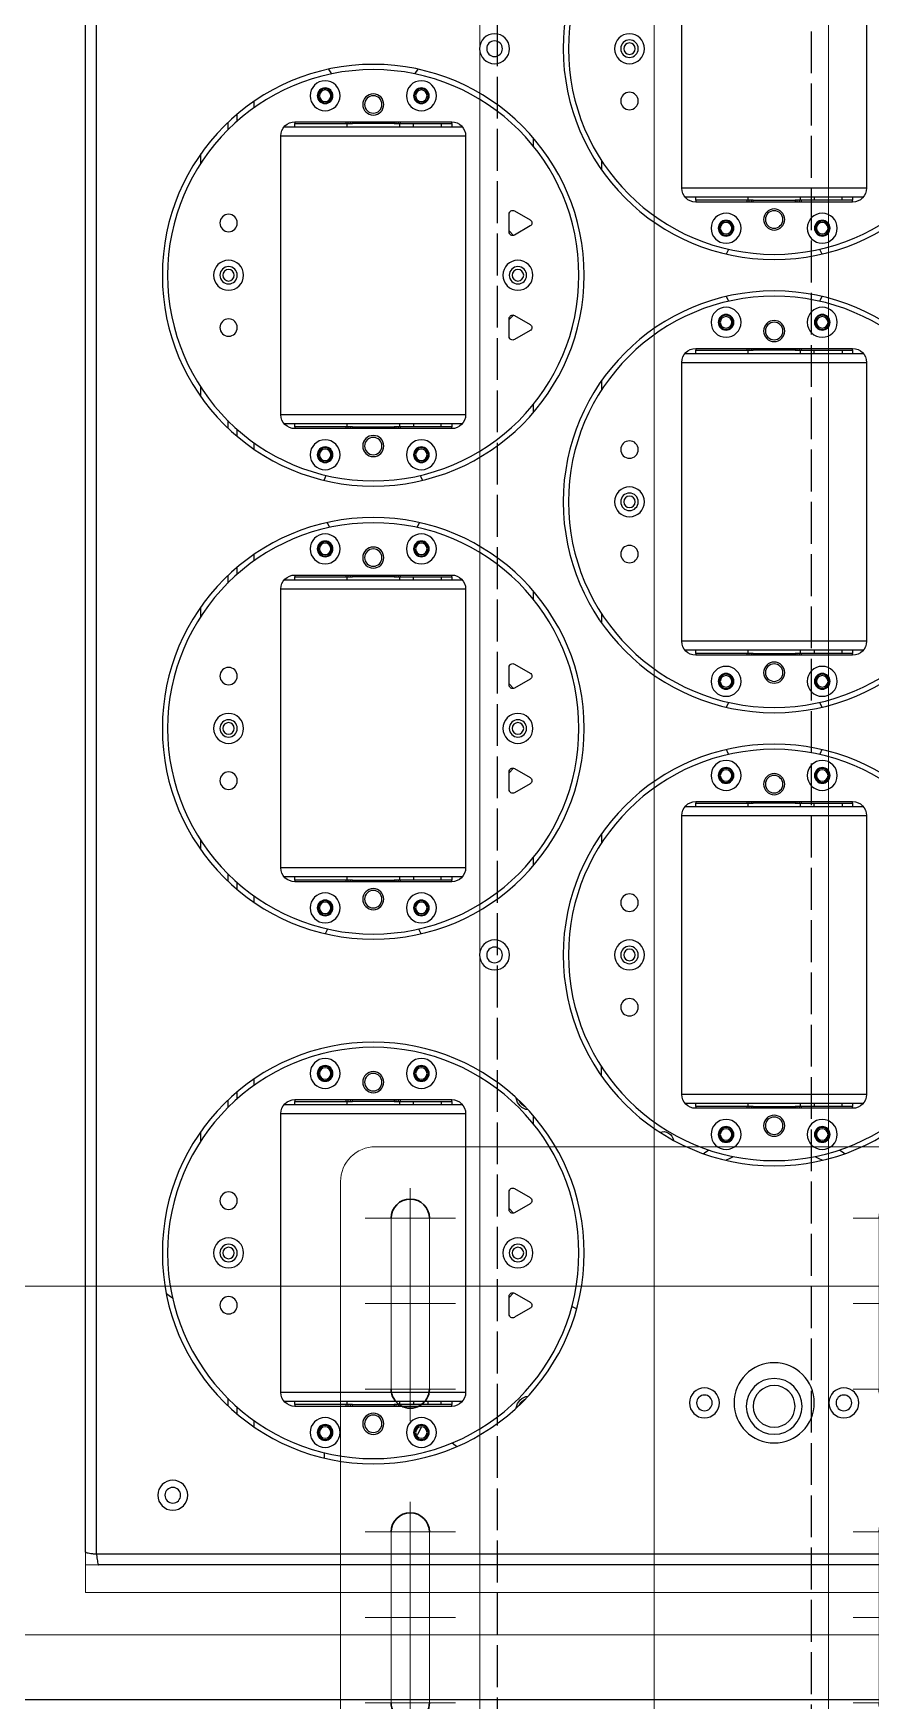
# Model space of a CAD drawing. Header units: millimetres. Extents: x 845401 to 948039, y 511594 to 550263.
# Drawn here: x 908290.1 to 908530.3, y 531272.8 to 531751.2 of the extents above; entities that cross this region are included whole.
import ezdxf

# ---------------------------------------------------------------- set-up
doc = ezdxf.new("R2010")
doc.units = ezdxf.units.MM
doc.linetypes.add('ACAD_ISO02W100', pattern=[15, 12, -3])
doc.linetypes.add('CENTER', pattern=[0])
doc.layers.add('00', color=7, linetype='Continuous')
doc.layers.add('虚线', color=4, linetype='ACAD_ISO02W100')
for name, color, linetype, lineweight in [('8101-0023040DXF_CONTINUOUS_LINE', 7, 'Continuous', 18), ('A-剖-0.10mm.......SECT-L01', 255, 'Continuous', 18), ('中心线', 1, 'CENTER', 9), ('粗实线', 7, 'Continuous', 30)]:
    doc.layers.add(name, color=color, linetype=linetype, lineweight=lineweight)

# ---------------------------------------------------------------- blocks, each defined once
blk = doc.blocks.new('G$C0940C817')
at = {"linetype": 'Continuous', "lineweight": 25}
blk.add_line((799.8, 2120), (1480.5, 2120), dxfattribs=at)
blk = doc.blocks.new('螺旋滑槽3')
at = {"rotation": 180}
blk.add_blockref('G$C0940C817', (1174887.04, 1943894.6, 0.25), dxfattribs=at)
blk = doc.blocks.new('1260包胶摆轮')
at = {"color": 7, "linetype": 'Continuous', "lineweight": 25}
for p, q in [((4843148.18, 879146.8), (4841955.59, 879146.8)), ((4841951.88, 879143.09), (4841951.88, 877890.51)), ((4843148.78, 879143.7), (4841954.98, 879143.7)), ((4841954.98, 879143.7), (4841954.98, 877889.9)), ((4842020.38, 879116.16), (4842020.38, 879114.61)), ((4841995.39, 879103.55), (4841995.39, 879101.57)), ((4842056.88, 879101.3), (4842011.88, 879101.3)), ((4842011.88, 879100.8), (4842011.88, 879101.3)), ((4842026.63, 879101.3), (4842026.63, 879100.8)), ((4842028.38, 879101.3), (4842028.38, 879100.8)), ((4842040.38, 879100.8), (4842040.38, 879101.3)), ((4842042.13, 879100.8), (4842042.13, 879101.3)), ((4842056.88, 879101.3), (4842056.88, 879100.8)), ((4842007.88, 879097.3), (4842007.88, 879017.3)), ((4842008.76, 879099.8), (4842060.01, 879099.8)), ((4842026.63, 879100.8), (4842011.88, 879100.8)), ((4842011.88, 879100.8), (4842011.88, 879099.8)), ((4842027.22, 879100.8), (4842026.63, 879100.8)), ((4842026.88, 879100.8), (4842026.88, 879099.8)), ((4842027.8, 879100.8), (4842027.22, 879100.8)), ((4842028.38, 879100.8), (4842027.8, 879100.8)), ((4842028.38, 879100.8), (4842040.38, 879100.8)), ((4842040.97, 879100.8), (4842040.38, 879100.8)), ((4842041.55, 879100.8), (4842040.97, 879100.8)), ((4842042.13, 879100.8), (4842041.55, 879100.8)), ((4842041.88, 879099.8), (4842041.88, 879100.8)), ((4842056.88, 879100.8), (4842042.13, 879100.8)), ((4842045.88, 879099.8), (4842045.88, 879100.8)), ((4842050.14, 879099.8), (4842049.9, 879100.8)), ((4842050.14, 879099.8), (4842049.9, 879100.8)), ((4842053.88, 879100.8), (4842053.88, 879099.8)), ((4842056.88, 879099.8), (4842056.88, 879100.8)), ((4842060.88, 879017.3), (4842060.88, 879097.3)), ((4842076.33, 879100.8), (4842076.43, 879100.8)), ((4842073.38, 879074.9), (4842073.38, 879069.7)), ((4842079.38, 879073.16), (4842074.88, 879075.76)), ((4842092.66, 879073.54), (4842092.57, 879073.21)), ((4842074.64, 879068.73), (4842073.38, 879070.04)), ((4842074.88, 879068.83), (4842079.38, 879071.43)), ((4842073.38, 879044.55), (4842074.64, 879045.86)), ((4842073.38, 879044.9), (4842073.38, 879039.7)), ((4842079.38, 879043.16), (4842074.88, 879045.76)), ((4842074.88, 879038.83), (4842079.38, 879041.43)), ((4841984.88, 879025.19), (4841984.88, 879022.51)), ((4842080.38, 879020.35), (4842080.38, 879018)), ((4842171.88, 879015.8), (4842126.88, 879015.8)), ((4842126.88, 879015.3), (4842126.88, 879015.8)), ((4842141.63, 879015.3), (4842126.88, 879015.3)), ((4842126.88, 879015.3), (4842126.88, 879014.3)), ((4842141.63, 879015.8), (4842141.63, 879015.3)), ((4842142.22, 879015.3), (4842141.63, 879015.3)), ((4842141.88, 879015.3), (4842141.88, 879014.3)), ((4842142.8, 879015.3), (4842142.22, 879015.3)), ((4842143.38, 879015.3), (4842142.8, 879015.3)), ((4842143.38, 879015.8), (4842143.38, 879015.3)), ((4842143.38, 879015.3), (4842155.38, 879015.3)), ((4842155.38, 879015.3), (4842155.38, 879015.8)), ((4842155.97, 879015.3), (4842155.38, 879015.3)), ((4842156.55, 879015.3), (4842155.97, 879015.3)), ((4842157.13, 879015.3), (4842156.55, 879015.3)), ((4842156.88, 879014.3), (4842156.88, 879015.3)), ((4842157.13, 879015.3), (4842157.13, 879015.8)), ((4842171.88, 879015.3), (4842157.13, 879015.3)), ((4842160.88, 879014.3), (4842160.88, 879015.3)), ((4842168.88, 879015.3), (4842168.88, 879014.3)), ((4842171.88, 879015.8), (4842171.88, 879015.3)), ((4842171.88, 879014.3), (4842171.88, 879015.3)), ((4841995.39, 879013.02), (4841995.39, 879011.04)), ((4842060.01, 879014.8), (4842008.76, 879014.8)), ((4842011.88, 879014.8), (4842011.88, 879013.8)), ((4842011.88, 879013.3), (4842011.88, 879013.8)), ((4842011.88, 879013.8), (4842026.63, 879013.8)), ((4842011.88, 879013.3), (4842056.88, 879013.3)), ((4842026.63, 879013.8), (4842026.63, 879013.3)), ((4842026.63, 879013.8), (4842027.22, 879013.8)), ((4842026.88, 879014.8), (4842026.88, 879013.8)), ((4842027.22, 879013.8), (4842027.8, 879013.8)), ((4842027.8, 879013.8), (4842028.38, 879013.8)), ((4842040.38, 879013.8), (4842028.38, 879013.8)), ((4842028.38, 879013.8), (4842028.38, 879013.3)), ((4842040.38, 879013.3), (4842040.38, 879013.8)), ((4842040.38, 879013.8), (4842040.97, 879013.8)), ((4842040.97, 879013.8), (4842041.55, 879013.8)), ((4842041.55, 879013.8), (4842042.13, 879013.8)), ((4842041.88, 879013.8), (4842041.88, 879014.8)), ((4842042.13, 879013.3), (4842042.13, 879013.8)), ((4842042.13, 879013.8), (4842056.88, 879013.8)), ((4842045.88, 879014.8), (4842045.88, 879013.8)), ((4842053.88, 879013.8), (4842053.88, 879014.8)), ((4842056.88, 879013.8), (4842056.88, 879014.8)), ((4842056.88, 879013.8), (4842056.88, 879013.3)), ((4842122.88, 879011.8), (4842122.88, 878931.8)), ((4842123.76, 879014.3), (4842175.01, 879014.3)), ((4842175.88, 878931.8), (4842175.88, 879011.8)), ((4842099.88, 879006.58), (4842099.88, 879003.9)), ((4841995.39, 878953.05), (4841995.39, 878951.07)), ((4842008.76, 878949.3), (4842060.01, 878949.3)), ((4842056.88, 878950.8), (4842011.88, 878950.8)), ((4842011.88, 878950.3), (4842011.88, 878950.8)), ((4842026.63, 878950.3), (4842011.88, 878950.3)), ((4842011.88, 878950.3), (4842011.88, 878949.3)), ((4842026.63, 878950.8), (4842026.63, 878950.3)), ((4842027.22, 878950.3), (4842026.63, 878950.3)), ((4842026.88, 878950.3), (4842026.88, 878949.3)), ((4842027.8, 878950.3), (4842027.22, 878950.3)), ((4842028.38, 878950.3), (4842027.8, 878950.3)), ((4842028.38, 878950.8), (4842028.38, 878950.3)), ((4842028.38, 878950.3), (4842040.38, 878950.3)), ((4842040.38, 878950.3), (4842040.38, 878950.8)), ((4842040.97, 878950.3), (4842040.38, 878950.3)), ((4842041.55, 878950.3), (4842040.97, 878950.3)), ((4842042.13, 878950.3), (4842041.55, 878950.3)), ((4842041.88, 878949.3), (4842041.88, 878950.3)), ((4842042.13, 878950.3), (4842042.13, 878950.8)), ((4842056.88, 878950.3), (4842042.13, 878950.3)), ((4842045.88, 878949.3), (4842045.88, 878950.3)), ((4842053.88, 878950.3), (4842053.88, 878949.3)), ((4842056.88, 878950.8), (4842056.88, 878950.3)), ((4842056.88, 878949.3), (4842056.88, 878950.3)), ((4842007.88, 878946.8), (4842007.88, 878866.8)), ((4842060.88, 878866.8), (4842060.88, 878946.8)), ((4842080.38, 878946.09), (4842080.38, 878943.74)), ((4841984.88, 878941.58), (4841984.88, 878938.9)), ((4842099.88, 878937.01), (4842099.88, 878939.69)), ((4842175.01, 878929.3), (4842123.76, 878929.3)), ((4842126.88, 878929.3), (4842126.88, 878928.3)), ((4842141.88, 878929.3), (4842141.88, 878928.3)), ((4842156.88, 878928.3), (4842156.88, 878929.3)), ((4842160.88, 878929.3), (4842160.88, 878928.3)), ((4842168.88, 878928.3), (4842168.88, 878929.3)), ((4842171.88, 878928.3), (4842171.88, 878929.3)), ((4842073.38, 878924.4), (4842073.38, 878919.2)), ((4842079.38, 878922.66), (4842074.88, 878925.26)), ((4842126.88, 878927.8), (4842126.88, 878928.3)), ((4842126.88, 878928.3), (4842141.63, 878928.3)), ((4842126.88, 878927.8), (4842171.88, 878927.8)), ((4842141.63, 878928.3), (4842141.63, 878927.8)), ((4842141.63, 878928.3), (4842142.22, 878928.3)), ((4842142.22, 878928.3), (4842142.8, 878928.3)), ((4842142.8, 878928.3), (4842143.38, 878928.3)), ((4842155.38, 878928.3), (4842143.38, 878928.3)), ((4842143.38, 878928.3), (4842143.38, 878927.8)), ((4842155.38, 878927.8), (4842155.38, 878928.3)), ((4842155.38, 878928.3), (4842155.97, 878928.3)), ((4842155.97, 878928.3), (4842156.55, 878928.3)), ((4842156.55, 878928.3), (4842157.13, 878928.3)), ((4842157.13, 878927.8), (4842157.13, 878928.3)), ((4842157.13, 878928.3), (4842171.88, 878928.3)), ((4842171.88, 878928.3), (4842171.88, 878927.8)), ((4842074.64, 878918.23), (4842073.38, 878919.54)), ((4842074.88, 878918.33), (4842079.38, 878920.93)), ((4842073.38, 878894.05), (4842074.64, 878895.36)), ((4842073.38, 878894.4), (4842073.38, 878889.2)), ((4842079.38, 878892.66), (4842074.88, 878895.26)), ((4842074.88, 878888.33), (4842079.38, 878890.93)), ((4842171.88, 878885.8), (4842126.88, 878885.8)), ((4842126.88, 878885.3), (4842126.88, 878885.8)), ((4842141.63, 878885.8), (4842141.63, 878885.3)), ((4842143.38, 878885.8), (4842143.38, 878885.3)), ((4842155.38, 878885.3), (4842155.38, 878885.8)), ((4842157.13, 878885.3), (4842157.13, 878885.8)), ((4842171.88, 878885.8), (4842171.88, 878885.3)), ((4842122.88, 878881.8), (4842122.88, 878801.8)), ((4842123.76, 878884.3), (4842175.01, 878884.3)), ((4842141.63, 878885.3), (4842126.88, 878885.3)), ((4842126.88, 878885.3), (4842126.88, 878884.3)), ((4842142.22, 878885.3), (4842141.63, 878885.3)), ((4842141.88, 878885.3), (4842141.88, 878884.3)), ((4842142.8, 878885.3), (4842142.22, 878885.3)), ((4842143.38, 878885.3), (4842142.8, 878885.3)), ((4842143.38, 878885.3), (4842155.38, 878885.3)), ((4842155.97, 878885.3), (4842155.38, 878885.3)), ((4842156.55, 878885.3), (4842155.97, 878885.3)), ((4842157.13, 878885.3), (4842156.55, 878885.3)), ((4842156.88, 878884.3), (4842156.88, 878885.3)), ((4842171.88, 878885.3), (4842157.13, 878885.3)), ((4842160.88, 878884.3), (4842160.88, 878885.3)), ((4842168.88, 878885.3), (4842168.88, 878884.3)), ((4842171.88, 878884.3), (4842171.88, 878885.3)), ((4842175.88, 878801.8), (4842175.88, 878881.8)), ((4842099.88, 878873.9), (4842099.88, 878876.58)), ((4841984.88, 878874.69), (4841984.88, 878872.01)), ((4842080.38, 878869.85), (4842080.38, 878867.5)), ((4841995.39, 878862.52), (4841995.39, 878860.54)), ((4842060.01, 878864.3), (4842008.76, 878864.3)), ((4842011.88, 878864.3), (4842011.88, 878863.3)), ((4842011.88, 878862.8), (4842011.88, 878863.3)), ((4842011.88, 878863.3), (4842026.63, 878863.3)), ((4842011.88, 878862.8), (4842056.88, 878862.8)), ((4842026.63, 878863.3), (4842026.63, 878862.8)), ((4842026.63, 878863.3), (4842027.22, 878863.3)), ((4842026.88, 878864.3), (4842026.88, 878863.3)), ((4842027.22, 878863.3), (4842027.8, 878863.3)), ((4842027.8, 878863.3), (4842028.38, 878863.3)), ((4842040.38, 878863.3), (4842028.38, 878863.3)), ((4842028.38, 878863.3), (4842028.38, 878862.8)), ((4842040.38, 878862.8), (4842040.38, 878863.3)), ((4842040.38, 878863.3), (4842040.97, 878863.3)), ((4842040.97, 878863.3), (4842041.55, 878863.3)), ((4842041.55, 878863.3), (4842042.13, 878863.3)), ((4842041.88, 878863.3), (4842041.88, 878864.3)), ((4842042.13, 878863.3), (4842056.88, 878863.3)), ((4842042.13, 878862.8), (4842042.13, 878863.3)), ((4842045.88, 878864.3), (4842045.88, 878863.3)), ((4842053.88, 878863.3), (4842053.88, 878864.3)), ((4842056.88, 878863.3), (4842056.88, 878864.3)), ((4842056.88, 878863.3), (4842056.88, 878862.8)), ((4841995.39, 878823.05), (4841995.39, 878821.07)), ((4842008.76, 878819.3), (4842060.01, 878819.3)), ((4842056.88, 878820.8), (4842011.88, 878820.8)), ((4842011.88, 878820.3), (4842011.88, 878820.8)), ((4842026.63, 878820.3), (4842011.88, 878820.3)), ((4842011.88, 878820.3), (4842011.88, 878819.3)), ((4842026.63, 878820.8), (4842026.63, 878820.3)), ((4842027.22, 878820.3), (4842026.63, 878820.3)), ((4842026.88, 878820.3), (4842026.88, 878819.3)), ((4842027.8, 878820.3), (4842027.22, 878820.3)), ((4842028.38, 878820.3), (4842027.8, 878820.3)), ((4842028.38, 878820.8), (4842028.38, 878820.3)), ((4842028.38, 878820.3), (4842040.38, 878820.3)), ((4842040.38, 878820.3), (4842040.38, 878820.8)), ((4842040.97, 878820.3), (4842040.38, 878820.3)), ((4842041.55, 878820.3), (4842040.97, 878820.3)), ((4842042.13, 878820.3), (4842041.55, 878820.3)), ((4842041.88, 878819.3), (4842041.88, 878820.3)), ((4842042.13, 878820.3), (4842042.13, 878820.8)), ((4842056.88, 878820.3), (4842042.13, 878820.3)), ((4842045.88, 878819.3), (4842045.88, 878820.3)), ((4842053.88, 878820.3), (4842053.88, 878819.3)), ((4842056.88, 878820.8), (4842056.88, 878820.3)), ((4842056.88, 878819.3), (4842056.88, 878820.3)), ((4842007.88, 878816.8), (4842007.88, 878736.8)), ((4842060.88, 878736.8), (4842060.88, 878816.8)), ((4842080.38, 878816.09), (4842080.38, 878813.74)), ((4841984.88, 878811.58), (4841984.88, 878808.9)), ((4842099.88, 878807.01), (4842099.88, 878809.69)), ((4842079.38, 878792.66), (4842074.88, 878795.26)), ((4842175.01, 878799.3), (4842123.76, 878799.3)), ((4842126.88, 878799.3), (4842126.88, 878798.3)), ((4842126.88, 878797.8), (4842126.88, 878798.3)), ((4842126.88, 878798.3), (4842141.63, 878798.3)), ((4842126.88, 878797.8), (4842171.88, 878797.8)), ((4842141.63, 878798.3), (4842141.63, 878797.8)), ((4842141.63, 878798.3), (4842142.22, 878798.3)), ((4842141.88, 878799.3), (4842141.88, 878798.3)), ((4842142.22, 878798.3), (4842142.8, 878798.3)), ((4842142.8, 878798.3), (4842143.38, 878798.3)), ((4842155.38, 878798.3), (4842143.38, 878798.3)), ((4842143.38, 878798.3), (4842143.38, 878797.8)), ((4842155.38, 878797.8), (4842155.38, 878798.3)), ((4842155.38, 878798.3), (4842155.97, 878798.3)), ((4842155.97, 878798.3), (4842156.55, 878798.3)), ((4842156.55, 878798.3), (4842157.13, 878798.3)), ((4842156.88, 878798.3), (4842156.88, 878799.3)), ((4842157.13, 878798.3), (4842171.88, 878798.3)), ((4842157.13, 878797.8), (4842157.13, 878798.3)), ((4842160.88, 878799.3), (4842160.88, 878798.3)), ((4842168.88, 878798.3), (4842168.88, 878799.3)), ((4842171.88, 878798.3), (4842171.88, 878799.3)), ((4842171.88, 878798.3), (4842171.88, 878797.8)), ((4842073.38, 878794.4), (4842073.38, 878789.2)), ((4842074.88, 878788.33), (4842079.38, 878790.93)), ((4842074.64, 878788.23), (4842073.38, 878789.54)), ((4842073.38, 878764.05), (4842074.64, 878765.36)), ((4842073.38, 878764.4), (4842073.38, 878759.2)), ((4842079.38, 878762.66), (4842074.88, 878765.26)), ((4842074.88, 878758.33), (4842079.38, 878760.93)), ((4842123.76, 878754.3), (4842175.01, 878754.3)), ((4842171.88, 878755.8), (4842126.88, 878755.8)), ((4842126.88, 878755.3), (4842126.88, 878755.8)), ((4842141.63, 878755.3), (4842126.88, 878755.3)), ((4842126.88, 878755.3), (4842126.88, 878754.3)), ((4842141.63, 878755.8), (4842141.63, 878755.3)), ((4842142.22, 878755.3), (4842141.63, 878755.3)), ((4842141.88, 878755.3), (4842141.88, 878754.3)), ((4842142.8, 878755.3), (4842142.22, 878755.3)), ((4842143.38, 878755.3), (4842142.8, 878755.3)), ((4842143.38, 878755.8), (4842143.38, 878755.3)), ((4842143.38, 878755.3), (4842155.38, 878755.3)), ((4842155.38, 878755.3), (4842155.38, 878755.8)), ((4842155.97, 878755.3), (4842155.38, 878755.3)), ((4842156.55, 878755.3), (4842155.97, 878755.3)), ((4842157.13, 878755.3), (4842156.55, 878755.3)), ((4842156.88, 878754.3), (4842156.88, 878755.3)), ((4842157.13, 878755.3), (4842157.13, 878755.8)), ((4842171.88, 878755.3), (4842157.13, 878755.3)), ((4842160.88, 878754.3), (4842160.88, 878755.3)), ((4842168.88, 878755.3), (4842168.88, 878754.3)), ((4842171.88, 878755.8), (4842171.88, 878755.3)), ((4842171.88, 878754.3), (4842171.88, 878755.3)), ((4842122.88, 878751.8), (4842122.88, 878671.8)), ((4842175.88, 878671.8), (4842175.88, 878751.8)), ((4841984.88, 878744.69), (4841984.88, 878742.01)), ((4842099.88, 878743.9), (4842099.88, 878746.58)), ((4842080.38, 878739.85), (4842080.38, 878737.5)), ((4842060.01, 878734.3), (4842008.76, 878734.3)), ((4842011.88, 878734.3), (4842011.88, 878733.3)), ((4842011.88, 878733.3), (4842026.63, 878733.3)), ((4842011.88, 878732.8), (4842011.88, 878733.3)), ((4842011.88, 878732.8), (4842056.88, 878732.8)), ((4842026.63, 878733.3), (4842026.63, 878732.8)), ((4842026.63, 878733.3), (4842027.22, 878733.3)), ((4842026.88, 878734.3), (4842026.88, 878733.3)), ((4842027.22, 878733.3), (4842027.8, 878733.3)), ((4842027.8, 878733.3), (4842028.38, 878733.3)), ((4842040.38, 878733.3), (4842028.38, 878733.3)), ((4842028.38, 878733.3), (4842028.38, 878732.8)), ((4842040.38, 878732.8), (4842040.38, 878733.3)), ((4842040.38, 878733.3), (4842040.97, 878733.3)), ((4842040.97, 878733.3), (4842041.55, 878733.3)), ((4842041.55, 878733.3), (4842042.13, 878733.3)), ((4842041.88, 878733.3), (4842041.88, 878734.3)), ((4842042.13, 878733.3), (4842056.88, 878733.3)), ((4842042.13, 878732.8), (4842042.13, 878733.3)), ((4842045.88, 878734.3), (4842045.88, 878733.3)), ((4842053.88, 878733.3), (4842053.88, 878734.3)), ((4842056.88, 878733.3), (4842056.88, 878734.3)), ((4842056.88, 878733.3), (4842056.88, 878732.8)), ((4841995.39, 878732.52), (4841995.39, 878730.54))]:
    blk.add_line(p, q, dxfattribs=at)
at = {"color": 8, "linetype": 'Continuous', "lineweight": 25}
for p, q in [((4842000.12, 879105.33), (4842000.12, 879107.16)), ((4841992.65, 879099), (4841992.65, 879101.1)), ((4842027.22, 879101.3), (4842027.22, 879100.8)), ((4842027.8, 879100.8), (4842027.8, 879101.3)), ((4842040.97, 879101.3), (4842040.97, 879100.8)), ((4842041.55, 879100.8), (4842041.55, 879101.3)), ((4842060.88, 879097.3), (4842007.88, 879097.3)), ((4841992.65, 879013.5), (4841992.65, 879015.59)), ((4842007.88, 879017.3), (4842060.88, 879017.3)), ((4842142.22, 879015.8), (4842142.22, 879015.3)), ((4842142.8, 879015.3), (4842142.8, 879015.8)), ((4842155.97, 879015.8), (4842155.97, 879015.3)), ((4842156.55, 879015.3), (4842156.55, 879015.8)), ((4842027.22, 879013.8), (4842027.22, 879013.3)), ((4842027.8, 879013.3), (4842027.8, 879013.8)), ((4842040.97, 879013.8), (4842040.97, 879013.3)), ((4842041.55, 879013.3), (4842041.55, 879013.8)), ((4842175.88, 879011.8), (4842122.88, 879011.8)), ((4842000.12, 879007.43), (4842000.12, 879009.26)), ((4842000.12, 878954.83), (4842000.12, 878956.66)), ((4841992.65, 878948.5), (4841992.65, 878950.6)), ((4842027.22, 878950.8), (4842027.22, 878950.3)), ((4842027.8, 878950.3), (4842027.8, 878950.8)), ((4842040.97, 878950.8), (4842040.97, 878950.3)), ((4842041.55, 878950.3), (4842041.55, 878950.8)), ((4842060.88, 878946.8), (4842007.88, 878946.8)), ((4842122.88, 878931.8), (4842175.88, 878931.8)), ((4842142.22, 878928.3), (4842142.22, 878927.8)), ((4842142.8, 878927.8), (4842142.8, 878928.3)), ((4842155.97, 878928.3), (4842155.97, 878927.8)), ((4842156.55, 878927.8), (4842156.55, 878928.3)), ((4842142.22, 878885.8), (4842142.22, 878885.3)), ((4842142.8, 878885.3), (4842142.8, 878885.8)), ((4842155.97, 878885.8), (4842155.97, 878885.3)), ((4842156.55, 878885.3), (4842156.55, 878885.8)), ((4842175.88, 878881.8), (4842122.88, 878881.8)), ((4842007.88, 878866.8), (4842060.88, 878866.8)), ((4841992.65, 878863), (4841992.65, 878865.09)), ((4842027.22, 878863.3), (4842027.22, 878862.8)), ((4842027.8, 878862.8), (4842027.8, 878863.3)), ((4842040.97, 878863.3), (4842040.97, 878862.8)), ((4842041.55, 878862.8), (4842041.55, 878863.3)), ((4842000.12, 878856.93), (4842000.12, 878858.76)), ((4842000.12, 878824.83), (4842000.12, 878826.66)), ((4841992.65, 878818.5), (4841992.65, 878820.6)), ((4842027.22, 878820.8), (4842027.22, 878820.3)), ((4842027.8, 878820.3), (4842027.8, 878820.8)), ((4842040.97, 878820.8), (4842040.97, 878820.3)), ((4842041.55, 878820.3), (4842041.55, 878820.8)), ((4842060.88, 878816.8), (4842007.88, 878816.8)), ((4842122.88, 878801.8), (4842175.88, 878801.8)), ((4842142.22, 878798.3), (4842142.22, 878797.8)), ((4842142.8, 878797.8), (4842142.8, 878798.3)), ((4842155.97, 878798.3), (4842155.97, 878797.8)), ((4842156.55, 878797.8), (4842156.55, 878798.3)), ((4842142.22, 878755.8), (4842142.22, 878755.3)), ((4842142.8, 878755.3), (4842142.8, 878755.8)), ((4842155.97, 878755.8), (4842155.97, 878755.3)), ((4842156.55, 878755.3), (4842156.55, 878755.8)), ((4842175.88, 878751.8), (4842122.88, 878751.8)), ((4841992.65, 878733), (4841992.65, 878735.09)), ((4842007.88, 878736.8), (4842060.88, 878736.8)), ((4842027.22, 878733.3), (4842027.22, 878732.8)), ((4842027.8, 878732.8), (4842027.8, 878733.3)), ((4842040.97, 878733.3), (4842040.97, 878732.8)), ((4842041.55, 878732.8), (4842041.55, 878733.3)), ((4842000.12, 878726.93), (4842000.12, 878728.76))]:
    blk.add_line(p, q, dxfattribs=at)
at = {"color": 7, "linetype": 'Continuous', "lineweight": 25, "flags": 128}
for points in [[(4842057.04, 879111.78), (4842057.89, 879112.43), (4842058.43, 879112.82)], [(4842048.2, 879107.15), (4842047.06, 879109.33), (4842046.81, 879109.71)], [(4842048.2, 879107.15), (4842047.06, 879109.33), (4842046.81, 879109.71)], [(4842092.73, 879073.28), (4842092.08, 879072.99), (4842091.35, 879072.64)], [(4841976.84, 879070.31), (4841976.18, 879069.87), (4841975.03, 879069.03)], [(4842135.53, 879030.69), (4842136.79, 879030.07), (4842137.76, 879029.64)], [(4842161.01, 879029.64), (4842161.98, 879030.07), (4842163.24, 879030.69)], [(4842129.08, 879028.79), (4842129.39, 879028.57), (4842130.64, 879027.74)], [(4842168.13, 879027.74), (4842169.38, 879028.57), (4842169.69, 879028.79)], [(4842020.67, 878965.72), (4842020.7, 878965.66), (4842021.37, 878964.34)], [(4842047.4, 878964.34), (4842048.07, 878965.66), (4842048.1, 878965.72)], [(4842136.37, 878914.25), (4842136.21, 878913.96), (4842135.67, 878912.87)], [(4842163.1, 878912.87), (4842162.56, 878913.96), (4842162.4, 878914.25)], [(4842135.67, 878900.72), (4842135.7, 878900.66), (4842136.37, 878899.34)], [(4842162.4, 878899.34), (4842163.07, 878900.66), (4842163.1, 878900.72)], [(4842021.91, 878849.13), (4842021.21, 878847.96), (4842021.1, 878847.77)], [(4842047.66, 878847.77), (4842047.56, 878847.96), (4842046.86, 878849.13)], [(4842020.3, 878835.64), (4842020.7, 878834.66), (4842020.9, 878834.24)], [(4842047.87, 878834.24), (4842048.07, 878834.66), (4842048.47, 878835.64)], [(4842136.37, 878784.25), (4842136.21, 878783.96), (4842135.67, 878782.87)], [(4842163.1, 878782.87), (4842162.56, 878783.96), (4842162.4, 878784.25)], [(4842135.67, 878770.72), (4842135.7, 878770.66), (4842136.37, 878769.34)], [(4842162.4, 878769.34), (4842163.07, 878770.66), (4842163.1, 878770.72)], [(4842022.54, 878719), (4842022.45, 878718.89), (4842021.61, 878717.66)], [(4842047.16, 878717.66), (4842046.31, 878718.89), (4842046.23, 878719)]]:
    blk.add_lwpolyline(points, dxfattribs=at)
at = {"color": 7, "linetype": 'Continuous', "lineweight": 25}
for centre, radius in [((4841976.88, 879126.8), 4.3), ((4841976.88, 879126.8), 2.25), ((4842034.38, 879057.3), 60.5), ((4842034.38, 879057.3), 59), ((4842020.58, 879108.8), 4.3), ((4842020.58, 879108.8), 2.25), ((4842020.58, 879108.8), 2.03), ((4842048.18, 879108.8), 4.3), ((4842048.18, 879108.8), 2.25), ((4842048.18, 879108.8), 2.03), ((4842149.38, 879100.3), 11.5), ((4842020.58, 879108.8), 1.65), ((4842034.38, 879106.3), 3.03), ((4842034.38, 879106.3), 2.5), ((4842048.18, 879108.8), 1.65), ((4842149.38, 879101.3), 8), ((4842149.38, 879101.3), 6), ((4842129.38, 879100.3), 4.3), ((4842129.38, 879100.3), 2.25), ((4842169.38, 879100.3), 4.3), ((4842169.38, 879100.3), 2.25), ((4841992.88, 879072.3), 2.5), ((4841992.88, 879057.3), 4.3), ((4841992.88, 879057.3), 2.5), ((4841992.88, 879057.3), 1.65), ((4842075.88, 879057.3), 4.3), ((4842075.88, 879057.3), 2.5), ((4842075.88, 879057.3), 1.65), ((4841992.88, 879042.3), 2.5), ((4842149.38, 878971.8), 60.5), ((4842149.38, 878971.8), 59), ((4842135.58, 879023.3), 4.3), ((4842135.58, 879023.3), 2.25), ((4842135.58, 879023.3), 2.03), ((4842135.58, 879023.3), 1.65), ((4842163.18, 879023.3), 4.3), ((4842163.18, 879023.3), 2.25), ((4842163.18, 879023.3), 2.03), ((4842163.18, 879023.3), 1.65), ((4842149.38, 879020.8), 3.03), ((4842149.38, 879020.8), 2.5), ((4842034.38, 879008.3), 3.02), ((4842034.38, 879008.3), 2.5), ((4842020.58, 879005.8), 4.3), ((4842020.58, 879005.8), 2.25), ((4842020.58, 879005.8), 2.02), ((4842020.58, 879005.8), 1.65), ((4842048.18, 879005.8), 4.3), ((4842048.18, 879005.8), 2.25), ((4842048.18, 879005.8), 2.02), ((4842048.18, 879005.8), 1.65), ((4842107.88, 878986.8), 2.5), ((4842069.17, 878971.8), 4.3), ((4842069.17, 878971.8), 2.25), ((4842107.88, 878971.8), 4.3), ((4842107.88, 878971.8), 2.5), ((4842107.88, 878971.8), 1.65), ((4842034.38, 878906.8), 60.5), ((4842034.38, 878906.8), 59), ((4842020.58, 878958.3), 4.3), ((4842048.18, 878958.3), 4.3), ((4842020.58, 878958.3), 2.25), ((4842020.58, 878958.3), 2.03), ((4842020.58, 878958.3), 1.65), ((4842034.38, 878955.8), 3.02), ((4842034.38, 878955.8), 2.5), ((4842048.18, 878958.3), 2.25), ((4842048.18, 878958.3), 2.03), ((4842048.18, 878958.3), 1.65), ((4842107.88, 878956.8), 2.5), ((4841992.88, 878921.8), 2.5), ((4842135.58, 878920.3), 4.3), ((4842149.38, 878922.8), 3.03), ((4842149.38, 878922.8), 2.5), ((4842163.18, 878920.3), 4.3), ((4842135.58, 878920.3), 2.25), ((4842135.58, 878920.3), 2.03), ((4842135.58, 878920.3), 1.65), ((4842163.18, 878920.3), 2.25), ((4842163.18, 878920.3), 2.03), ((4842163.18, 878920.3), 1.65), ((4841992.88, 878906.8), 4.3), ((4842075.88, 878906.8), 4.3), ((4841992.88, 878906.8), 2.5), ((4841992.88, 878906.8), 1.65), ((4842075.88, 878906.8), 2.5), ((4842075.88, 878906.8), 1.65), ((4842149.38, 878841.8), 60.5), ((4842149.38, 878841.8), 59), ((4842135.58, 878893.3), 4.3), ((4842135.58, 878893.3), 2.25), ((4842163.18, 878893.3), 4.3), ((4842163.18, 878893.3), 2.25), ((4841992.88, 878891.8), 2.5), ((4842135.58, 878893.3), 2.02), ((4842135.58, 878893.3), 1.65), ((4842149.38, 878890.8), 3.03), ((4842149.38, 878890.8), 2.5), ((4842163.18, 878893.3), 2.02), ((4842163.18, 878893.3), 1.65), ((4842020.58, 878855.3), 4.3), ((4842020.58, 878855.3), 2.25), ((4842020.58, 878855.3), 2.02), ((4842034.38, 878857.8), 3.03), ((4842034.38, 878857.8), 2.5), ((4842048.18, 878855.3), 4.3), ((4842048.18, 878855.3), 2.25), ((4842048.18, 878855.3), 2.02), ((4842107.88, 878856.8), 2.5), ((4842020.58, 878855.3), 1.65), ((4842048.18, 878855.3), 1.65), ((4842107.88, 878841.8), 4.3), ((4842107.88, 878841.8), 2.5), ((4842107.88, 878841.8), 1.65), ((4842034.38, 878776.8), 60.5), ((4842034.38, 878776.8), 59), ((4842020.58, 878828.3), 4.3), ((4842020.58, 878828.3), 2.25), ((4842020.58, 878828.3), 2.03), ((4842020.58, 878828.3), 1.65), ((4842034.38, 878825.8), 3.03), ((4842048.18, 878828.3), 4.3), ((4842048.18, 878828.3), 2.25), ((4842048.18, 878828.3), 2.03), ((4842048.18, 878828.3), 1.65), ((4842107.88, 878826.8), 2.5), ((4842034.38, 878825.8), 2.5), ((4842149.38, 878792.8), 3.03), ((4842149.38, 878792.8), 2.5), ((4841992.88, 878791.8), 2.5), ((4842135.58, 878790.3), 4.3), ((4842135.58, 878790.3), 2.25), ((4842135.58, 878790.3), 2.03), ((4842135.58, 878790.3), 1.65), ((4842163.18, 878790.3), 4.3), ((4842163.18, 878790.3), 2.25), ((4842163.18, 878790.3), 2.03), ((4842163.18, 878790.3), 1.65), ((4841992.88, 878776.8), 4.3), ((4842075.88, 878776.8), 4.3), ((4841992.88, 878776.8), 2.5), ((4841992.88, 878776.8), 1.65), ((4842075.88, 878776.8), 2.5), ((4842075.88, 878776.8), 1.65), ((4842149.38, 878711.8), 60.5), ((4842149.38, 878711.8), 59), ((4842135.58, 878763.3), 4.3), ((4842163.18, 878763.3), 4.3), ((4841992.88, 878761.8), 2.5), ((4842135.58, 878763.3), 2.25), ((4842135.58, 878763.3), 2.02), ((4842135.58, 878763.3), 1.65), ((4842149.38, 878760.8), 3.03), ((4842149.38, 878760.8), 2.5), ((4842163.18, 878763.3), 2.25), ((4842163.18, 878763.3), 2.02), ((4842163.18, 878763.3), 1.65), ((4842020.58, 878725.3), 4.3), ((4842034.38, 878727.8), 3.03), ((4842034.38, 878727.8), 2.5), ((4842048.18, 878725.3), 4.3), ((4842107.88, 878726.8), 2.5), ((4842020.58, 878725.3), 2.25), ((4842020.58, 878725.3), 2.02), ((4842020.58, 878725.3), 1.65), ((4842048.18, 878725.3), 2.25), ((4842048.18, 878725.3), 2.02), ((4842048.18, 878725.3), 1.65), ((4842069.17, 878711.8), 4.3), ((4842069.17, 878711.8), 2.25), ((4842107.88, 878711.8), 4.3), ((4842107.88, 878711.8), 2.5), ((4842107.88, 878711.8), 1.65)]:
    blk.add_circle(centre, radius, dxfattribs=at)
for centre, radius, start, end in [((4842011.88, 879097.3), 4, 90, 180), ((4842056.88, 879097.3), 4, 0, 90), ((4842079.38, 879102.3), 4, 187.8446, 262.1551), ((4842079.38, 879102.3), 3.4, 203.0313, 246.9684), ((4842074.38, 879074.9), 1, 60, 180), ((4842078.88, 879072.3), 1, 300, 60), ((4842074.38, 879069.7), 1, 180, 300), ((4842074.38, 879044.9), 1, 60, 180), ((4842074.38, 879039.7), 1, 180, 300), ((4842078.88, 879042.3), 1, 300, 60), ((4842117.56, 879025.48), 3, 251.0851, 350.2306), ((4842011.88, 879017.3), 4, 180, 270), ((4842056.88, 879017.3), 4, 270, 0), ((4842079.38, 879012.3), 4, 97.8449, 172.1554), ((4842079.38, 879012.3), 3.4, 113.0316, 156.9687), ((4842126.88, 879011.8), 4, 90, 180), ((4842171.88, 879011.8), 4, 0, 90), ((4842011.88, 878946.8), 4, 90, 180), ((4842056.88, 878946.8), 4, 0, 90), ((4842126.88, 878931.8), 4, 180, 270), ((4842171.88, 878931.8), 4, 270, 0), ((4842074.38, 878924.4), 1, 60, 180), ((4842078.88, 878921.8), 1, 300, 60), ((4842074.38, 878919.2), 1, 180, 300), ((4842074.38, 878894.4), 1, 60, 180), ((4842078.88, 878891.8), 1, 300, 60), ((4842074.38, 878889.2), 1, 180, 300), ((4842126.88, 878881.8), 4, 90, 180), ((4842171.88, 878881.8), 4, 0, 90), ((4842011.88, 878866.8), 4, 180, 270), ((4842056.88, 878866.8), 4, 270, 0), ((4842011.88, 878816.8), 4, 90, 180), ((4842056.88, 878816.8), 4, 0, 90), ((4842126.88, 878801.8), 4, 180, 270), ((4842171.88, 878801.8), 4, 270, 0), ((4842074.38, 878794.4), 1, 60, 180), ((4842078.88, 878791.8), 1, 300, 60), ((4842074.38, 878789.2), 1, 180, 300), ((4842074.38, 878764.4), 1, 60, 180), ((4842078.88, 878761.8), 1, 300, 60), ((4842074.38, 878759.2), 1, 180, 300), ((4842126.88, 878751.8), 4, 90, 180), ((4842171.88, 878751.8), 4, 0, 90), ((4842011.88, 878736.8), 4, 180, 270), ((4842056.88, 878736.8), 4, 270, 0)]:
    blk.add_arc(centre, radius, start, end, dxfattribs=at)
for points, knots in [([(4841954.98, 879143.7), (4841955.03, 879144.05), (4841955.11, 879144.75), (4841955.25, 879145.69), (4841955.38, 879146.39), (4841955.49, 879146.75), (4841955.56, 879146.78), (4841955.59, 879146.8)], [0, 0, 0, 0, 0.216378, 0.432755, 0.64912, 0.865484, 1, 1, 1, 1]), ([(4841951.88, 879143.09), (4841951.92, 879143.13), (4841951.99, 879143.22), (4841952.53, 879143.35), (4841953.33, 879143.49), (4841954.2, 879143.6), (4841954.77, 879143.67), (4841954.98, 879143.7)], [0, 0, 0, 0, 0.2163777, 0.4327554, 0.6491198, 0.8654841, 1, 1, 1, 1])]:
    blk.add_open_spline(points, degree=3, knots=knots, dxfattribs=at)
blk = doc.blocks.new('小盘摆轮加过渡板')
at = {"layer": 'A-剖-0.10mm.......SECT-L01', "color": 4}
for points in [[(735451.26, 342660.57), (734251.26, 342660.57), (734251.26, 341382.62), (735451.26, 341382.62)], [(735451.26, 342650.57), (734251.26, 342650.57), (734251.26, 341390.57), (735451.26, 341390.57)]]:
    blk.add_lwpolyline(points, close=True, dxfattribs=at)
at = {"layer": 'A-剖-0.10mm.......SECT-L01', "color": 1, "xscale": -1, "rotation": 180}
blk.add_blockref('1260包胶摆轮', (-4107700.62, 1220537.36), dxfattribs=at)
blk = doc.blocks.new('C线')
blk.add_blockref('小盘摆轮加过渡板', (255923.7, 128759, -3.59))
at = {"layer": '8101-0023040DXF_CONTINUOUS_LINE', "color": 2, "xscale": -1, "rotation": 180}
blk.add_blockref('螺旋滑槽3', (-183421.93, 2411885.48, -0.25), dxfattribs=at)
blk = doc.blocks.new('G$C0CC04805')
for p, q in [((48.15, 18.45), (-0.85, 18.45)), ((48.15, 7.45), (-0.85, 7.45))]:
    blk.add_line(p, q)
at = {"layer": '中心线'}
for p, q in [((-0.85, 25.91), (-0.85, 0)), ((23.65, 25.91), (23.65, 0)), ((48.15, 25.91), (48.15, 0)), ((57.35, 12.95), (-9.5, 12.95))]:
    blk.add_line(p, q, dxfattribs=at)
at = {"layer": '粗实线'}
for centre, start, end in [((-0.85, 12.95), 90, 270), ((48.15, 12.95), 270, 90)]:
    blk.add_arc(centre, 5.5, start, end, dxfattribs=at)
blk = doc.blocks.new('G$C4B261617')
blk.add_lwpolyline([(165, -5), (5, -5, -0.414214), (-5, 5), (-5, 165, -0.414214), (5, 175), (165, 175, -0.414214), (175, 165), (175, 5, -0.414214)], format="xyb", close=True)
at = {"rotation": 90.00000000000001}
for p in [(27.95, 106.35), (27.95, 16.35)]:
    blk.add_blockref('G$C0CC04805', p, dxfattribs=at)
at = {"xscale": -1, "rotation": 270}
for p in [(142.05, 106.35), (142.05, 16.35)]:
    blk.add_blockref('G$C0CC04805', p, dxfattribs=at)
blk = doc.blocks.new('G$C42BA1229')
for p, q in [((0, 140), (1870, 140)), ((1870, 40), (0, 40))]:
    blk.add_line(p, q)
at = {"layer": '虚线'}
for p, q in [((0, 135), (1870, 135)), ((1870, 45), (0, 45))]:
    blk.add_line(p, q, dxfattribs=at)
at = {"color": 1, "xscale": -1, "rotation": 89.99999999999977}
blk.add_blockref('G$C4B261617', (420, 175), dxfattribs=at)
blk = doc.blocks.new('A$C43D91BAB')
at = {"layer": '中心线'}
blk.add_line((150.49, 10, 5486.14), (150.49, 1880, 5486.14), dxfattribs=at)
at = {"layer": 'A-剖-0.10mm.......SECT-L01', "rotation": 90}
blk.add_blockref('G$C42BA1229', (240.49, 10, 5486.14), dxfattribs=at)
blk = doc.blocks.new('BC线平台')
at = {"layer": 'A-剖-0.10mm.......SECT-L01', "color": 2, "elevation": 0.98}
blk.add_lwpolyline([(776874.46, 363350.44), (808174.13, 363350.44), (808174.13, 363250.44), (776874.46, 363250.44)], close=True, dxfattribs=at)
at = {"color": 0, "linetype": 'ByBlock'}
blk.add_blockref('A$C43D91BAB', (787629.42, 362955.44, -5485.17), dxfattribs=at)

msp = doc.modelspace()

# ---------------------------------------------------------------- block references
at = {"layer": '00'}
for name, p in [('BC线平台', (120688.34, 168041.31, -0.98)), ('C线', (-81869.83, 61162.22))]:
    msp.add_blockref(name, p, dxfattribs=at)

doc.saveas('drawing.dxf')
